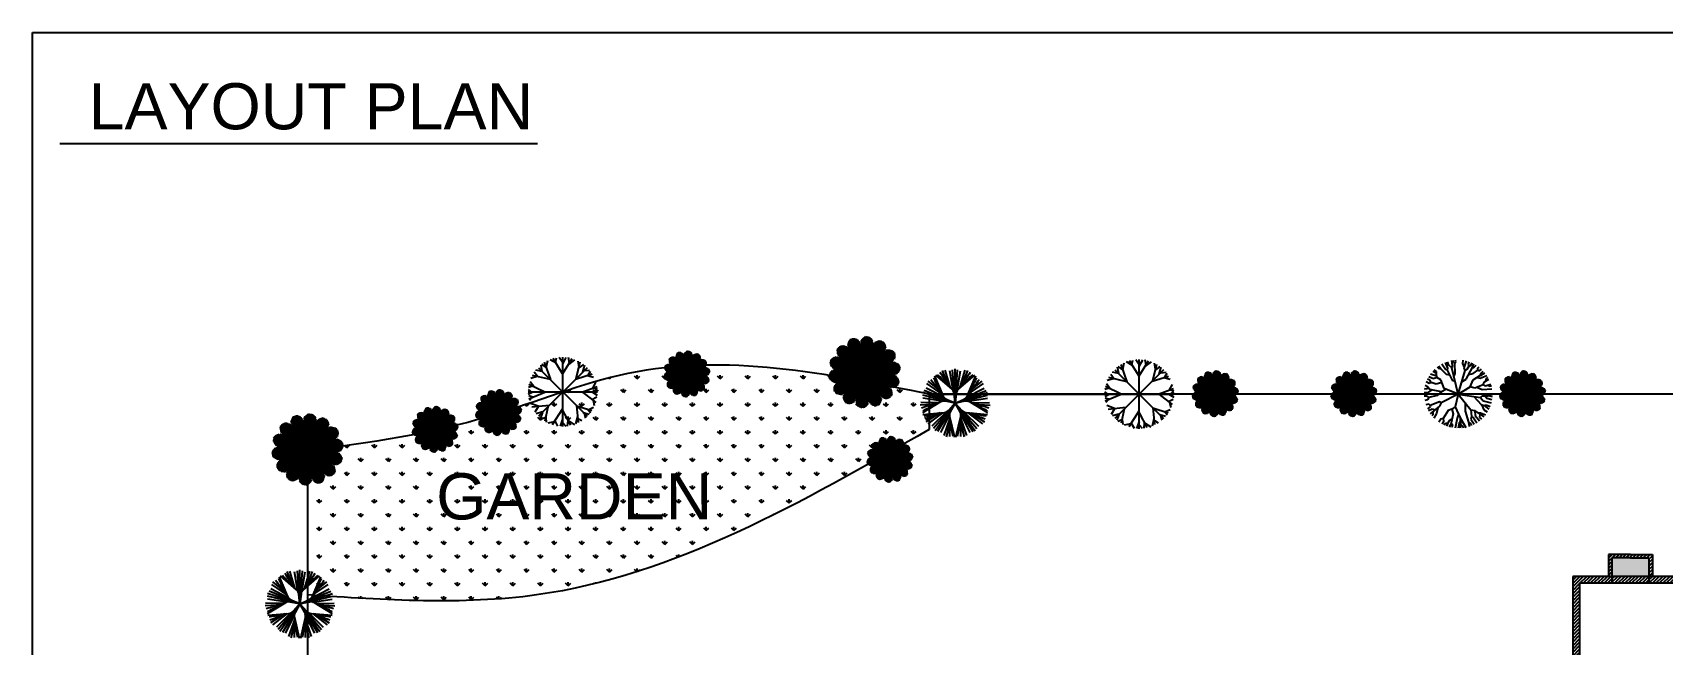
# Model space of a CAD drawing. Header units: inches. Extents: x -13968999 to -13960898, y 3615467 to 3617661.
# Drawn here: x -13968999 to -13966882, y 3616866 to 3617661 of the extents above; entities that cross this region are included whole.
import ezdxf

# ---------------------------------------------------------------- set-up
doc = ezdxf.new("R2010")
doc.units = ezdxf.units.IN
for name, color, linetype in [('CAY', 94, 'Continuous'), ('DIENHOA', 3, 'Continuous'), ('WALL', 141, 'Continuous')]:
    doc.layers.add(name, color=color, linetype=linetype)
doc.styles.get("Standard").update_dxf_attribs({"font": 'arial.ttf'})
pattern_1 = [(45, (-5778.6434, 0), (-2.2450640303, 2.2450640303), [])]

# ---------------------------------------------------------------- blocks, each defined once
blk = doc.blocks.new('Archi.Space.tree54874')
at = {"layer": 'CAY'}
for p, q in [((158.962, 90.121), (158.765, 90.208)), ((158.908, 90.196), (158.804, 90.275)), ((158.901, 90.201), (158.881, 90.341)), ((158.94, 90.153), (158.962, 90.372)), ((158.98, 90.096), (159.023, 90.377)), ((159.01, 90.052), (159.09, 90.367)), ((159.048, 89.993), (159.131, 90.352)), ((159.081, 89.941), (159.194, 90.316)), ((159.121, 89.873), (159.244, 90.257)), ((159.155, 89.811), (159.291, 90.196)), ((159.584, 89.993), (159.319, 90.249)), ((159.589, 89.937), (159.326, 90.196)), ((159.573, 90.092), (159.332, 90.303)), ((159.565, 90.154), (159.374, 90.343)), ((159.554, 90.223), (159.414, 90.387)), ((159.537, 90.314), (159.479, 90.43)), ((159.533, 90.321), (159.575, 90.456)), ((159.547, 90.261), (159.663, 90.448)), ((159.559, 90.193), (159.72, 90.427)), ((159.567, 90.14), (159.776, 90.389)), ((159.576, 90.07), (159.806, 90.358)), ((159.582, 90.009), (159.848, 90.298)), ((159.589, 89.931), (159.866, 90.223)), ((160.092, 89.932), (159.966, 90.226)), ((160.111, 89.991), (160.021, 90.244)), ((160.131, 90.057), (160.076, 90.266)), ((160.142, 90.095), (160.327, 90.214)), ((160.155, 90.147), (160.153, 90.277)), ((160.155, 90.155), (160.252, 90.258)), ((158.268, 89.241), (158.072, 89.501)), ((158.337, 89.234), (158.108, 89.523)), ((158.399, 89.227), (158.176, 89.55)), ((158.477, 89.216), (158.254, 89.552)), ((158.474, 89.773), (158.258, 89.765)), ((158.392, 89.817), (158.264, 89.843)), ((158.534, 89.739), (158.268, 89.707)), ((158.587, 89.707), (158.273, 89.649)), ((158.383, 89.818), (158.304, 89.935)), ((158.672, 89.653), (158.306, 89.606)), ((158.547, 89.205), (158.331, 89.551)), ((158.718, 89.622), (158.352, 89.578)), ((158.439, 89.792), (158.365, 89.999)), ((158.788, 89.573), (158.398, 89.55)), ((158.582, 89.198), (158.415, 89.547)), ((158.5, 89.758), (158.417, 90.03)), ((158.84, 89.534), (158.452, 89.514)), ((158.668, 89.181), (158.478, 89.542)), ((158.547, 89.731), (158.482, 90.05)), ((158.902, 89.486), (158.52, 89.466)), ((158.606, 89.695), (158.525, 90.054)), ((158.739, 89.164), (158.531, 89.536)), ((158.658, 89.662), (158.598, 90.049)), ((158.808, 89.146), (158.601, 89.526)), ((158.897, 89.121), (158.66, 89.517)), ((158.724, 89.618), (158.668, 90.017)), ((159.036, 90.012), (158.728, 90.097)), ((158.782, 89.577), (158.738, 89.983)), ((159.089, 89.927), (158.739, 90.043)), ((158.976, 89.096), (158.74, 89.501)), ((159.002, 90.064), (158.748, 90.151)), ((159.118, 89.879), (158.769, 89.998)), ((159.159, 89.805), (158.798, 89.953)), ((159.054, 89.069), (158.809, 89.485)), ((158.811, 89.556), (158.812, 89.942)), ((159.189, 89.747), (158.831, 89.898)), ((158.881, 89.503), (158.866, 89.911)), ((159.224, 89.676), (158.871, 89.825)), ((158.937, 89.457), (158.911, 89.882)), ((159.254, 89.612), (158.911, 89.747)), ((159.279, 89.555), (158.938, 89.692)), ((159.314, 89.472), (158.957, 89.647)), ((158.992, 89.412), (158.971, 89.843)), ((159.338, 89.408), (158.982, 89.589)), ((159.356, 89.357), (159.003, 89.535)), ((159.061, 89.35), (159.019, 89.809)), ((159.376, 89.297), (159.02, 89.489)), ((159.121, 89.293), (159.085, 89.76)), ((159.18, 89.235), (159.14, 89.716)), ((159.173, 89.779), (159.341, 90.127)), ((159.212, 89.701), (159.376, 90.075)), ((159.225, 89.187), (159.215, 89.65)), ((159.244, 89.636), (159.405, 90.03)), ((159.27, 89.139), (159.269, 89.6)), ((159.273, 89.571), (159.441, 89.969)), ((159.307, 89.097), (159.336, 89.532)), ((159.308, 89.485), (159.47, 89.917)), ((159.55, 89.178), (159.311, 89.481)), ((159.561, 89.243), (159.321, 89.544)), ((159.594, 89.852), (159.332, 90.142)), ((159.569, 89.301), (159.332, 89.628)), ((159.577, 89.364), (159.336, 89.677)), ((159.596, 89.787), (159.338, 90.079)), ((159.338, 89.408), (159.508, 89.845)), ((159.583, 89.417), (159.341, 89.735)), ((159.597, 89.708), (159.343, 89.995)), ((159.589, 89.485), (159.344, 89.798)), ((159.594, 89.575), (159.345, 89.846)), ((159.596, 89.637), (159.346, 89.908)), ((159.365, 89.33), (159.538, 89.78)), ((159.386, 89.267), (159.578, 89.689)), ((159.405, 89.204), (159.604, 89.62)), ((159.42, 89.151), (159.635, 89.53)), ((159.555, 89.205), (159.915, 89.493)), ((159.565, 89.27), (159.921, 89.566)), ((159.574, 89.335), (159.925, 89.666)), ((159.583, 89.417), (159.925, 89.737)), ((159.59, 89.499), (159.923, 89.819)), ((159.674, 89.118), (159.591, 89.495)), ((159.593, 89.86), (159.883, 90.147)), ((159.595, 89.823), (159.897, 90.064)), ((159.595, 89.592), (159.919, 89.878)), ((159.597, 89.736), (159.906, 90.002)), ((159.597, 89.663), (159.913, 89.949)), ((159.712, 89.172), (159.627, 89.547)), ((159.745, 89.22), (159.673, 89.618)), ((159.779, 89.274), (159.698, 89.66)), ((159.808, 89.319), (159.727, 89.71)), ((159.842, 89.378), (159.758, 89.766)), ((159.886, 89.457), (159.78, 89.809)), ((159.915, 89.512), (159.807, 89.864)), ((159.947, 89.575), (159.843, 89.944)), ((159.849, 89.39), (160.288, 89.533)), ((159.98, 89.647), (159.874, 90.021)), ((159.894, 89.472), (160.31, 89.588)), ((160.006, 89.707), (159.897, 90.081)), ((160.038, 89.785), (159.914, 90.133)), ((159.922, 89.105), (160.017, 89.488)), ((159.927, 89.535), (160.335, 89.655)), ((160.058, 89.837), (159.931, 90.183)), ((159.959, 89.6), (160.353, 89.706)), ((159.968, 89.134), (160.065, 89.521)), ((159.995, 89.68), (160.372, 89.765)), ((160.009, 89.714), (160.394, 89.847)), ((160.025, 89.172), (160.116, 89.558)), ((160.036, 89.779), (160.412, 89.922)), ((160.064, 89.852), (160.428, 89.998)), ((160.085, 89.911), (160.417, 90.07)), ((160.098, 89.223), (160.155, 89.587)), ((160.107, 89.977), (160.403, 90.111)), ((160.122, 90.028), (160.369, 90.169)), ((160.148, 89.26), (160.203, 89.625)), ((160.204, 89.304), (160.27, 89.681)), ((160.265, 89.354), (160.332, 89.737)), ((160.315, 89.396), (160.378, 89.781)), ((160.378, 89.453), (160.417, 89.82)), ((160.418, 89.491), (160.454, 89.859)), ((160.43, 89.503), (160.821, 89.475)), ((160.474, 89.546), (160.842, 89.546)), ((160.489, 89.562), (160.503, 89.882)), ((160.522, 89.596), (160.848, 89.588)), ((160.532, 89.607), (160.561, 89.874)), ((160.559, 89.636), (160.842, 89.656)), ((160.579, 89.658), (160.62, 89.87)), ((160.605, 89.688), (160.824, 89.714)), ((160.64, 89.728), (160.694, 89.847)), ((160.644, 89.736), (160.775, 89.787)), ((158.18, 88.659), (157.915, 88.764)), ((158.23, 88.679), (157.94, 88.827)), ((158.083, 89.249), (157.961, 89.32)), ((158.295, 88.703), (157.963, 88.863)), ((158.091, 89.251), (157.965, 89.22)), ((158.145, 89.249), (157.988, 89.403)), ((158.184, 89.247), (157.993, 89.147)), ((158.354, 88.723), (158.013, 88.917)), ((158.214, 89.245), (158.022, 89.454)), ((158.253, 89.242), (158.027, 89.099)), ((158.315, 89.237), (158.057, 89.048)), ((158.428, 88.747), (158.082, 88.952)), ((158.415, 89.225), (158.106, 89.024)), ((158.496, 88.767), (158.152, 88.985)), ((158.47, 89.217), (158.159, 89.019)), ((158.554, 89.203), (158.213, 89.013)), ((158.532, 88.776), (158.23, 89.018)), ((158.618, 89.191), (158.276, 89.005)), ((158.504, 88.769), (158.279, 88.45)), ((158.616, 88.798), (158.288, 89.04)), ((158.687, 88.814), (158.339, 89.058)), ((158.567, 88.786), (158.34, 88.469)), ((158.695, 89.175), (158.359, 88.991)), ((158.757, 88.828), (158.406, 89.08)), ((158.643, 88.804), (158.42, 88.493)), ((158.764, 89.158), (158.445, 88.974)), ((158.849, 88.843), (158.463, 89.097)), ((158.824, 89.142), (158.504, 88.96)), ((158.713, 88.819), (158.505, 88.515)), ((158.93, 88.855), (158.542, 89.118)), ((158.911, 89.117), (158.551, 88.948)), ((158.774, 88.831), (158.565, 88.528)), ((158.958, 89.441), (158.59, 89.414)), ((159.013, 88.865), (158.612, 89.133)), ((158.976, 89.096), (158.612, 88.931)), ((158.862, 88.846), (158.612, 88.537)), ((159.004, 89.401), (158.638, 89.375)), ((159.12, 88.696), (158.667, 88.79)), ((159.027, 89.079), (158.668, 88.913)), ((159.072, 89.34), (158.675, 89.344)), ((158.93, 88.855), (158.675, 88.548)), ((159.078, 88.87), (158.71, 89.151)), ((159.086, 89.057), (158.714, 88.898)), ((159.121, 89.293), (158.722, 89.302)), ((159.178, 88.729), (158.728, 88.831)), ((158.984, 88.861), (158.732, 88.557)), ((159.159, 89.256), (158.765, 89.262)), ((159.047, 88.868), (158.78, 88.563)), ((159.144, 88.875), (158.783, 89.162)), ((159.141, 89.036), (158.793, 88.869)), ((159.204, 89.21), (158.8, 89.229)), ((159.226, 88.755), (158.809, 88.881)), ((159.202, 89.011), (158.853, 88.845)), ((159.244, 89.167), (158.859, 89.168)), ((159.105, 88.872), (158.864, 88.572)), ((159.199, 88.878), (158.877, 89.172)), ((159.296, 88.792), (158.881, 88.922)), ((159.288, 89.118), (158.902, 89.121)), ((159.116, 89.046), (158.906, 89.459)), ((159.171, 88.876), (158.928, 88.576)), ((159.256, 88.987), (158.929, 88.812)), ((159.326, 89.074), (158.956, 89.058)), ((159.278, 88.88), (158.961, 89.178)), ((159.352, 88.819), (158.97, 88.968)), ((159.177, 89.021), (158.976, 89.437)), ((159.39, 88.769), (158.981, 88.738)), ((159.309, 88.963), (158.994, 88.781)), ((159.364, 89.029), (159.001, 89.002)), ((159.23, 88.879), (159.011, 88.579)), ((159.427, 88.814), (159.036, 88.804)), ((159.409, 88.972), (159.041, 88.95)), ((159.394, 89.241), (159.047, 89.409)), ((159.405, 88.843), (159.049, 89.004)), ((159.374, 88.932), (159.053, 88.752)), ((159.34, 88.88), (159.061, 89.18)), ((159.412, 89.178), (159.065, 89.348)), ((159.228, 89), (159.066, 89.405)), ((159.288, 88.88), (159.084, 88.58)), ((159.428, 89.121), (159.087, 89.268)), ((159.457, 88.909), (159.101, 88.866)), ((159.442, 89.065), (159.104, 89.197)), ((159.459, 88.797), (159.111, 88.618)), ((159.47, 88.864), (159.115, 88.892)), ((159.458, 88.994), (159.117, 89.133)), ((159.474, 88.916), (159.134, 89.032)), ((159.3, 88.967), (159.143, 89.374)), ((159.445, 88.895), (159.143, 88.702)), ((159.476, 88.86), (159.144, 88.732)), ((159.399, 88.879), (159.147, 89.179)), ((159.361, 88.88), (159.149, 88.578)), ((159.466, 88.87), (159.158, 89.049)), ((159.253, 88.77), (159.186, 88.405)), ((159.356, 88.941), (159.235, 89.332)), ((159.492, 88.915), (159.236, 89.167)), ((159.484, 88.86), (159.24, 88.6)), ((159.305, 88.796), (159.251, 88.437)), ((159.44, 88.878), (159.252, 88.572)), ((159.496, 88.795), (159.259, 88.484)), ((159.511, 88.992), (159.264, 89.266)), ((159.464, 88.877), (159.265, 89.172)), ((159.528, 89.063), (159.28, 89.329)), ((159.539, 89.12), (159.296, 89.4)), ((159.371, 88.827), (159.311, 88.464)), ((159.408, 88.914), (159.312, 89.294)), ((159.357, 89.037), (159.392, 89.471)), ((159.49, 88.863), (159.384, 88.523)), ((159.507, 88.906), (159.386, 89.244)), ((159.396, 88.988), (159.457, 89.394)), ((159.403, 88.785), (159.506, 88.431)), ((159.443, 88.86), (159.406, 88.503)), ((159.466, 88.884), (159.415, 89.236)), ((159.432, 88.942), (159.51, 89.326)), ((159.439, 89.074), (159.659, 89.45)), ((159.529, 88.81), (159.451, 88.426)), ((159.453, 89.014), (159.684, 89.353)), ((159.454, 88.845), (159.575, 88.508)), ((159.559, 88.967), (159.455, 89.321)), ((159.466, 88.957), (159.702, 89.268)), ((159.47, 88.837), (159.726, 88.585)), ((159.471, 88.889), (159.578, 89.229)), ((159.478, 88.892), (159.721, 89.152)), ((159.485, 88.892), (159.817, 89.02)), ((159.488, 88.836), (159.827, 88.72)), ((159.492, 88.888), (159.847, 88.86)), ((159.495, 88.868), (159.546, 88.516)), ((159.496, 88.882), (159.803, 88.703)), ((159.604, 89.024), (159.497, 89.371)), ((159.497, 88.875), (159.696, 88.58)), ((159.502, 88.955), (159.85, 89.133)), ((159.504, 88.843), (159.861, 88.886)), ((159.565, 88.763), (159.504, 88.358)), ((159.516, 89.012), (159.871, 89.217)), ((159.516, 88.857), (159.819, 89.05)), ((159.518, 88.892), (159.555, 89.249)), ((159.521, 88.874), (159.71, 89.179)), ((159.53, 89.073), (159.891, 89.316)), ((159.534, 88.938), (159.926, 88.947)), ((159.639, 89.07), (159.541, 89.428)), ((159.545, 89.15), (159.904, 89.398)), ((159.552, 88.78), (159.92, 88.802)), ((159.553, 88.837), (159.649, 88.458)), ((159.556, 88.909), (159.913, 88.747)), ((159.563, 88.873), (159.814, 88.573)), ((159.572, 88.983), (159.98, 89.014)), ((159.587, 88.82), (159.909, 89)), ((159.591, 88.924), (159.651, 89.288)), ((159.601, 88.872), (159.813, 89.174)), ((159.606, 88.811), (159.727, 88.42)), ((159.609, 88.933), (159.991, 88.784)), ((159.61, 89.032), (160.041, 89.094)), ((159.621, 88.872), (159.9, 88.571)), ((159.653, 88.789), (159.967, 88.97)), ((159.656, 88.956), (159.71, 89.315)), ((159.658, 89.095), (160.088, 89.163)), ((159.662, 88.785), (159.818, 88.378)), ((159.665, 88.96), (160.08, 88.83)), ((159.674, 88.872), (159.878, 89.172)), ((159.683, 88.872), (160.001, 88.574)), ((159.69, 89.14), (160.14, 89.243)), ((159.706, 88.764), (160.032, 88.94)), ((159.708, 88.982), (159.775, 89.347)), ((159.727, 89.194), (160.177, 89.307)), ((159.732, 88.873), (159.95, 89.173)), ((159.735, 88.996), (160.153, 88.871)), ((159.76, 89.01), (159.848, 89.386)), ((159.76, 88.741), (160.108, 88.907)), ((159.762, 88.874), (160.084, 88.58)), ((159.764, 89.249), (160.224, 89.395)), ((159.784, 89.023), (160.234, 88.921)), ((159.79, 88.875), (160.033, 89.176)), ((159.808, 89.319), (160.255, 89.459)), ((159.818, 89.042), (159.904, 89.417)), ((159.818, 88.877), (160.179, 88.59)), ((159.821, 88.716), (160.168, 88.883)), ((159.841, 89.056), (160.295, 88.962)), ((159.856, 88.879), (160.097, 89.18)), ((159.868, 89.072), (159.976, 89.462)), ((159.875, 88.695), (160.247, 88.854)), ((159.883, 88.881), (160.252, 88.6)), ((159.898, 89.089), (160.375, 89.021)), ((159.915, 88.884), (160.181, 89.189)), ((159.935, 88.673), (160.294, 88.838)), ((159.949, 88.887), (160.35, 88.619)), ((159.968, 89.134), (160.431, 89.065)), ((159.978, 88.89), (160.229, 89.195)), ((159.986, 88.656), (160.349, 88.821)), ((160.031, 88.897), (160.287, 89.203)), ((160.031, 88.897), (160.419, 88.634)), ((160.036, 89.18), (160.493, 89.118)), ((160.051, 88.635), (160.41, 88.804)), ((160.099, 88.906), (160.349, 89.214)), ((160.112, 89.233), (160.537, 89.158)), ((160.113, 88.908), (160.498, 88.655)), ((160.137, 88.61), (160.457, 88.792)), ((160.169, 89.276), (160.589, 89.207)), ((160.188, 88.921), (160.397, 89.224)), ((160.197, 88.594), (160.517, 88.778)), ((160.204, 88.924), (160.555, 88.671)), ((160.226, 89.321), (160.626, 89.245)), ((160.248, 88.933), (160.457, 89.237)), ((160.274, 88.938), (160.623, 88.693)), ((160.293, 89.377), (160.669, 89.291)), ((160.318, 88.948), (160.541, 89.259)), ((160.32, 89.401), (160.725, 89.354)), ((160.345, 88.954), (160.673, 88.711)), ((160.373, 89.449), (160.774, 89.414)), ((160.395, 88.966), (160.622, 89.282)), ((160.43, 88.975), (160.732, 88.734)), ((160.458, 88.983), (160.682, 89.302)), ((160.465, 88.985), (160.809, 88.767)), ((160.533, 89.005), (160.879, 88.8)), ((160.539, 89.007), (160.734, 89.32)), ((160.592, 89.024), (160.784, 89.339)), ((160.608, 89.029), (160.948, 88.835)), ((160.666, 89.049), (160.998, 88.889)), ((160.687, 89.057), (160.838, 89.338)), ((160.732, 89.073), (161.021, 88.925)), ((160.746, 89.078), (160.887, 89.306)), ((160.782, 89.093), (161.046, 88.988)), ((160.81, 89.104), (160.939, 89.278)), ((160.846, 89.119), (161.054, 89.048)), ((160.895, 89.141), (160.995, 89.224)), ((160.902, 89.146), (161.042, 89.135)), ((158.115, 88.632), (157.907, 88.703)), ((158.06, 88.606), (157.919, 88.617)), ((158.066, 88.611), (157.966, 88.528)), ((158.152, 88.648), (158.023, 88.474)), ((158.216, 88.673), (158.074, 88.446)), ((158.439, 88.155), (158.114, 88.164)), ((158.487, 88.206), (158.119, 88.206)), ((158.403, 88.116), (158.119, 88.096)), ((158.274, 88.695), (158.123, 88.413)), ((158.356, 88.064), (158.138, 88.038)), ((158.532, 88.249), (158.141, 88.276)), ((158.369, 88.728), (158.178, 88.413)), ((158.588, 88.303), (158.187, 88.338)), ((158.422, 88.745), (158.228, 88.432)), ((158.641, 88.351), (158.236, 88.398)), ((158.669, 88.374), (158.292, 88.461)), ((158.736, 88.431), (158.335, 88.507)), ((158.382, 88.094), (158.341, 87.882)), ((158.793, 88.476), (158.373, 88.545)), ((158.429, 88.145), (158.4, 87.878)), ((158.85, 88.518), (158.424, 88.594)), ((158.472, 88.19), (158.458, 87.87)), ((158.925, 88.572), (158.468, 88.634)), ((158.543, 88.26), (158.508, 87.893)), ((158.994, 88.618), (158.53, 88.686)), ((158.584, 88.299), (158.545, 87.932)), ((158.647, 88.356), (158.583, 87.97)), ((159.064, 88.663), (158.586, 88.731)), ((158.967, 88.072), (158.59, 87.986)), ((159.003, 88.151), (158.609, 88.046)), ((159.035, 88.217), (158.626, 88.097)), ((158.696, 88.398), (158.629, 88.015)), ((159.067, 88.28), (158.651, 88.163)), ((159.112, 88.361), (158.673, 88.218)), ((158.757, 88.448), (158.691, 88.071)), ((159.154, 88.433), (158.707, 88.293)), ((159.198, 88.503), (158.738, 88.357)), ((158.814, 88.492), (158.758, 88.127)), ((159.234, 88.558), (158.785, 88.445)), ((158.863, 88.528), (158.806, 88.165)), ((159.271, 88.612), (158.822, 88.508)), ((158.937, 88.58), (158.845, 88.194)), ((159.304, 88.657), (158.873, 88.589)), ((158.994, 88.618), (158.896, 88.231)), ((159.351, 88.72), (158.92, 88.657)), ((159.039, 88.647), (158.945, 88.264)), ((158.981, 88.105), (159.087, 87.731)), ((159.093, 88.68), (158.985, 88.29)), ((159.015, 88.176), (159.119, 87.808)), ((159.388, 88.417), (159.036, 88.086)), ((159.379, 88.335), (159.036, 88.015)), ((159.372, 88.252), (159.039, 87.933)), ((159.396, 88.482), (159.041, 88.186)), ((159.367, 88.16), (159.042, 87.874)), ((159.046, 88.24), (159.155, 87.888)), ((159.407, 88.547), (159.047, 88.259)), ((159.365, 88.089), (159.049, 87.803)), ((159.144, 88.71), (159.058, 88.334)), ((159.416, 88.602), (159.058, 88.354)), ((159.432, 88.679), (159.071, 88.436)), ((159.075, 88.295), (159.182, 87.943)), ((159.445, 88.74), (159.09, 88.535)), ((159.201, 88.742), (159.113, 88.366)), ((159.119, 88.374), (159.204, 87.986)), ((159.154, 88.433), (159.234, 88.041)), ((159.182, 88.478), (159.263, 88.092)), ((159.216, 88.531), (159.289, 88.133)), ((159.249, 88.58), (159.334, 88.204)), ((159.508, 88.738), (159.277, 88.399)), ((159.287, 88.634), (159.371, 88.257)), ((159.522, 88.678), (159.302, 88.302)), ((159.322, 88.681), (159.42, 88.324)), ((159.542, 88.601), (159.326, 88.222)), ((159.357, 88.728), (159.465, 88.381)), ((159.557, 88.548), (159.357, 88.132)), ((159.365, 88.115), (159.616, 87.844)), ((159.367, 88.176), (159.616, 87.905)), ((159.373, 88.266), (159.617, 87.954)), ((159.379, 88.335), (159.621, 88.017)), ((159.576, 88.485), (159.384, 88.063)), ((159.384, 88.388), (159.625, 88.075)), ((159.392, 88.451), (159.63, 88.124)), ((159.401, 88.509), (159.64, 88.207)), ((159.411, 88.574), (159.65, 88.271)), ((159.422, 88.632), (159.665, 88.352)), ((159.596, 88.422), (159.423, 87.971)), ((159.434, 88.689), (159.681, 88.423)), ((159.45, 88.76), (159.697, 88.486)), ((159.624, 88.344), (159.454, 87.907)), ((159.653, 88.267), (159.491, 87.835)), ((159.504, 88.758), (159.845, 88.619)), ((159.52, 88.687), (159.858, 88.555)), ((159.689, 88.181), (159.52, 87.783)), ((159.534, 88.631), (159.874, 88.484)), ((159.549, 88.574), (159.896, 88.404)), ((159.718, 88.116), (159.557, 87.722)), ((159.568, 88.511), (159.915, 88.343)), ((159.604, 88.715), (159.569, 88.281)), ((159.585, 88.455), (159.941, 88.263)), ((159.749, 88.051), (159.586, 87.677)), ((159.598, 88.723), (159.96, 88.75)), ((159.605, 88.395), (159.958, 88.217)), ((159.624, 88.344), (159.979, 88.163)), ((159.655, 88.655), (159.625, 88.22)), ((159.635, 88.678), (160.005, 88.694)), ((159.648, 88.28), (160.004, 88.105)), ((159.673, 88.633), (160.059, 88.631)), ((159.682, 88.197), (160.024, 88.06)), ((159.692, 88.613), (159.692, 88.152)), ((159.707, 88.14), (160.05, 88.005)), ((159.718, 88.584), (160.103, 88.584)), ((159.734, 88.752), (159.896, 88.347)), ((159.736, 88.565), (159.746, 88.101)), ((159.737, 88.075), (160.09, 87.927)), ((159.758, 88.542), (160.162, 88.523)), ((159.782, 88.517), (159.821, 88.036)), ((159.785, 88.731), (159.986, 88.315)), ((159.802, 88.496), (160.197, 88.489)), ((159.84, 88.459), (160.239, 88.45)), ((159.84, 88.459), (159.877, 87.991)), ((159.846, 88.706), (160.056, 88.293)), ((159.89, 88.412), (160.287, 88.408)), ((159.9, 88.402), (159.942, 87.943)), ((159.907, 88.683), (160.152, 88.267)), ((159.957, 88.351), (160.324, 88.377)), ((159.97, 88.34), (159.991, 87.908)), ((159.986, 88.656), (160.221, 88.251)), ((160.004, 88.311), (160.372, 88.338)), ((160.024, 88.294), (160.05, 87.869)), ((160.059, 88.266), (160.441, 88.285)), ((160.064, 88.631), (160.301, 88.235)), ((160.081, 88.249), (160.096, 87.841)), ((160.121, 88.218), (160.51, 88.237)), ((160.15, 88.196), (160.15, 87.809)), ((160.154, 88.605), (160.36, 88.226)), ((160.174, 88.179), (160.563, 88.202)), ((160.18, 88.174), (160.224, 87.769)), ((160.223, 88.588), (160.43, 88.216)), ((160.238, 88.134), (160.293, 87.735)), ((160.243, 88.13), (160.609, 88.173)), ((160.266, 88.577), (160.603, 88.761)), ((160.289, 88.099), (160.655, 88.146)), ((160.293, 88.571), (160.484, 88.21)), ((160.303, 88.09), (160.363, 87.703)), ((160.344, 88.561), (160.685, 88.747)), ((160.355, 88.057), (160.437, 87.698)), ((160.374, 88.045), (160.689, 88.103)), ((160.379, 88.554), (160.546, 88.205)), ((160.407, 88.548), (160.748, 88.739)), ((160.415, 88.547), (160.63, 88.201)), ((160.485, 88.536), (160.708, 88.2)), ((160.491, 88.535), (160.802, 88.733)), ((160.546, 88.527), (160.856, 88.728)), ((160.563, 88.525), (160.785, 88.202)), ((160.624, 88.517), (160.853, 88.229)), ((160.646, 88.515), (160.905, 88.703)), ((160.693, 88.511), (160.89, 88.251)), ((160.708, 88.51), (160.934, 88.653)), ((160.747, 88.507), (160.939, 88.297)), ((160.777, 88.505), (160.968, 88.605)), ((160.816, 88.503), (160.973, 88.349)), ((160.87, 88.501), (160.996, 88.532)), ((160.878, 88.503), (161, 88.432)), ((158.318, 88.016), (158.186, 87.965)), ((158.321, 88.023), (158.267, 87.905)), ((158.897, 87.899), (158.533, 87.754)), ((158.877, 87.841), (158.545, 87.682)), ((158.925, 87.973), (158.549, 87.83)), ((158.855, 87.775), (158.558, 87.641)), ((158.952, 88.038), (158.567, 87.905)), ((158.839, 87.724), (158.592, 87.583)), ((158.82, 87.657), (158.635, 87.538)), ((158.806, 87.597), (158.71, 87.494)), ((158.806, 87.605), (158.808, 87.475)), ((158.83, 87.694), (158.886, 87.486)), ((158.85, 87.761), (158.94, 87.508)), ((158.87, 87.82), (158.996, 87.526)), ((158.903, 87.915), (159.031, 87.568)), ((158.923, 87.967), (159.047, 87.619)), ((158.955, 88.045), (159.065, 87.671)), ((159.365, 88.016), (159.055, 87.75)), ((159.366, 87.928), (159.064, 87.688)), ((159.368, 87.892), (159.079, 87.605)), ((159.372, 87.821), (159.095, 87.529)), ((159.379, 87.743), (159.114, 87.454)), ((159.386, 87.681), (159.156, 87.394)), ((159.395, 87.612), (159.185, 87.363)), ((159.403, 87.559), (159.241, 87.325)), ((159.414, 87.491), (159.299, 87.303)), ((159.364, 88.043), (159.618, 87.757)), ((159.365, 87.965), (159.623, 87.673)), ((159.368, 87.9), (159.629, 87.609)), ((159.373, 87.815), (159.635, 87.556)), ((159.377, 87.759), (159.643, 87.503)), ((159.428, 87.431), (159.386, 87.296)), ((159.388, 87.659), (159.629, 87.449)), ((159.397, 87.598), (159.587, 87.409)), ((159.407, 87.529), (159.548, 87.365)), ((159.424, 87.438), (159.483, 87.322)), ((159.789, 87.973), (159.621, 87.625)), ((159.806, 87.941), (159.67, 87.556)), ((159.841, 87.879), (159.717, 87.495)), ((159.881, 87.811), (159.767, 87.436)), ((159.772, 88.005), (160.131, 87.854)), ((159.802, 87.947), (160.164, 87.799)), ((159.913, 87.758), (159.831, 87.4)), ((159.844, 87.873), (160.193, 87.753)), ((159.951, 87.7), (159.871, 87.385)), ((159.872, 87.825), (160.222, 87.709)), ((159.925, 87.74), (160.234, 87.655)), ((159.982, 87.656), (159.938, 87.375)), ((159.96, 87.688), (160.213, 87.601)), ((159.999, 87.631), (160.197, 87.544)), ((160.022, 87.599), (159.999, 87.38)), ((160.054, 87.556), (160.157, 87.477)), ((160.06, 87.551), (160.081, 87.411)), ((160.415, 88.021), (160.479, 87.702)), ((160.428, 88.013), (160.694, 88.045)), ((160.461, 87.994), (160.544, 87.722)), ((160.488, 87.979), (160.704, 87.987)), ((160.522, 87.96), (160.597, 87.753)), ((160.57, 87.935), (160.697, 87.909)), ((160.578, 87.934), (160.657, 87.817))]:
    blk.add_line(p, q, dxfattribs=at)
for centre, start, end in [((156.467, 88.352), 9.86347, 39.61017), ((156.538, 89.711), 344.14918, 13.89588), ((157.192, 90.905), 318.4349, 348.1816), ((156.993, 87.096), 35.57776, 65.32445), ((158.299, 91.697), 292.72061, 322.46731), ((159.321, 85.822), 87.00632, 116.75302), ((158.012, 86.193), 61.29204, 91.03874), ((160.662, 86.055), 112.72061, 142.46731), ((161.769, 86.847), 138.4349, 168.1816), ((162.423, 88.041), 164.14918, 193.89588), ((159.64, 91.93), 267.00632, 296.75302), ((160.95, 91.559), 241.29204, 271.03874), ((162.494, 89.4), 189.86347, 219.61017), ((161.968, 90.655), 215.57776, 245.32445)]:
    blk.add_arc(centre, 3.059, start, end, dxfattribs=at)
blk = doc.blocks.new('Cay05-mb')
at = {"layer": 'DIENHOA'}
for p, q in [((-7, 795), (-426, 1464)), ((-323, 1296), (-277, 1499)), ((3, 1284), (-156, 1511)), ((-2, -1524), (-2, 1524)), ((3, 1225), (152, 1511)), ((3, 807), (413, 1464)), ((301, 1272), (254, 1511)), ((-547, 544), (-1330, 723)), ((-1097, 663), (-1255, 866)), ((-910, 902), (-1181, 962)), ((-1069, 1067), (1065, -1066)), ((1065, 1067), (-1069, -1066)), ((-901, 902), (-957, 1177)), ((-715, 1069), (-920, 1213)), ((-528, 544), (-799, 1308)), ((-724, 1081), (-659, 1380)), ((-296, 1261), (-556, 1416)), ((263, 1213), (534, 1416)), ((562, 568), (1288, 795)), ((590, 592), (767, 1320)), ((711, 1093), (673, 1356)), ((711, 1057), (925, 1213)), ((878, 890), (962, 1177)), ((944, 938), (1176, 962)), ((1083, 723), (1353, 651)), ((1111, 735), (1223, 914)), ((-1526, 0), (1522, 0)), ((-1320, 257), (-1507, 198)), ((-1348, -17), (-1507, 102)), ((-789, -6), (-1488, 329)), ((-1274, 233), (-1441, 448)), ((-1125, 675), (-1404, 592)), ((832, -6), (1503, 245)), ((1326, 186), (1456, 424)), ((1326, -6), (1512, 102)), ((1353, 186), (1512, 138)), ((-1320, -6), (-1516, -113)), ((-789, -17), (-1497, -316)), ((-1311, -232), (-1497, -173)), ((-1386, -268), (-1469, -376)), ((-1087, -627), (-1423, -507)), ((-594, -591), (-1358, -674)), ((-1087, -650), (-1236, -889)), ((-659, -662), (-789, -1283)), ((599, -603), (673, -1343)), ((599, -603), (1270, -818)), ((860, -6), (1447, -459)), ((1149, -770), (1353, -674)), ((1279, -328), (1493, -220)), ((1298, -6), (1512, -137)), ((1326, -364), (1381, -591)), ((-892, -877), (-1171, -961)), ((-892, -901), (-985, -1140)), ((-752, -1128), (-938, -1200)), ((-743, -1128), (-724, -1331)), ((-370, -1307), (-659, -1367)), ((-16, -746), (-463, -1439)), ((-351, -1272), (-230, -1498)), ((-7, -1200), (-118, -1510)), ((-7, -818), (338, -1463)), ((3, -1355), (133, -1498)), ((217, -1260), (198, -1498)), ((236, -1260), (506, -1439)), ((645, -1080), (562, -1403)), ((664, -1164), (832, -1260)), ((897, -901), (1158, -973)), ((934, -937), (990, -1152)), ((1093, -758), (1223, -913))]:
    blk.add_line(p, q, dxfattribs=at)
blk = doc.blocks.new('Cay67-mb')
at = {"layer": 'DIENHOA'}
for p, q in [((-115, 621), (-130, 735)), ((-93, 701), (-97, 740)), ((-39, 705), (-47, 746)), ((117, 672), (119, 741)), ((147, 578), (192, 727)), ((-527, 335), (-634, 378)), ((-459, 393), (-599, 433)), ((-466, 451), (-539, 506)), ((-455, 364), (-527, 335)), ((-462, 495), (-514, 532)), ((-466, 451), (-462, 495)), ((-455, 364), (-466, 451)), ((-372, 313), (-455, 364)), ((-397, 549), (-445, 593)), ((-368, 553), (-414, 615)), ((-368, 553), (-397, 549)), ((-242, 429), (-368, 553)), ((-267, 538), (-348, 656)), ((-223, 524), (-267, 538)), ((-216, 567), (-266, 695)), ((-170, 416), (-242, 429)), ((-223, 524), (-216, 567)), ((-108, 288), (-223, 524)), ((-191, 632), (-222, 711)), ((-129, 574), (-191, 632)), ((-129, 574), (-115, 621)), ((12, -2), (-129, 574)), ((-61, 676), (-93, 701)), ((-87, 402), (-57, 447)), ((-61, 676), (-39, 705)), ((-57, 447), (-61, 676)), ((12, -2), (168, 516)), ((148, 582), (117, 672)), ((168, 516), (147, 578)), ((166, 511), (207, 545)), ((189, 324), (323, 582)), ((207, 545), (254, 621)), ((240, 654), (251, 709)), ((254, 621), (240, 654)), ((245, 431), (338, 451)), ((254, 621), (283, 621)), ((283, 621), (316, 684)), ((323, 582), (356, 665)), ((323, 582), (356, 582)), ((338, 451), (446, 524)), ((341, 313), (504, 411)), ((356, 582), (405, 637)), ((428, 365), (493, 346)), ((445, 522), (483, 509)), ((446, 567), (473, 590)), ((446, 524), (446, 567)), ((483, 509), (522, 549)), ((493, 346), (642, 406)), ((500, 409), (598, 467)), ((504, 411), (515, 458)), ((515, 458), (564, 506)), ((627, 332), (665, 367)), ((-665, 24), (-737, 24)), ((-701, 107), (-728, 116)), ((-661, 161), (-714, 184)), ((-634, 127), (-701, 107)), ((-625, 234), (-688, 267)), ((-563, 93), (-665, 24)), ((-611, 306), (-661, 329)), ((-614, 103), (-661, 161)), ((-576, 255), (-625, 234)), ((-354, 49), (-614, 103)), ((-578, 255), (-611, 306)), ((-470, 216), (-578, 255)), ((-350, 257), (-470, 216)), ((-352, 50), (-448, -31)), ((-296, 118), (-372, 313)), ((-258, 103), (-354, 49)), ((12, -2), (-296, 118)), ((-55, 272), (-108, 288)), ((12, -2), (273, 158)), ((93, 269), (189, 324)), ((273, 158), (341, 313)), ((276, 165), (374, 136)), ((374, 136), (562, 208)), ((421, 154), (540, 100)), ((540, 100), (754, 112)), ((560, 207), (613, 183)), ((562, 208), (587, 270)), ((587, 270), (686, 328)), ((613, 183), (729, 219)), ((628, 294), (627, 332)), ((662, 198), (696, 172)), ((696, 172), (740, 182)), ((-683, -45), (-736, -50)), ((-665, -129), (-724, -143)), ((-636, -223), (-699, -240)), ((-636, -78), (-683, -45)), ((-636, -78), (-665, -129)), ((-604, -284), (-665, -324)), ((-556, -332), (-641, -370)), ((-448, -31), (-636, -78)), ((-604, -252), (-636, -223)), ((-397, -172), (-604, -252)), ((-595, -249), (-604, -284)), ((-397, -270), (-600, -435)), ((-497, -351), (-556, -332)), ((-434, -300), (-462, -426)), ((-365, -194), (-397, -172)), ((-365, -194), (-397, -270)), ((12, -2), (-365, -194)), ((-126, -332), (-205, -360)), ((-57, -281), (-126, -332)), ((-126, -332), (-100, -433)), ((12, -2), (-57, -281)), ((-57, -281), (55, -524)), ((12, -2), (501, -78)), ((12, -2), (291, -346)), ((163, -188), (168, -375)), ((291, -346), (367, -364)), ((291, -346), (302, -495)), ((357, -55), (519, -230)), ((501, -78), (537, -42)), ((504, -74), (562, -150)), ((519, -230), (580, -252)), ((522, -231), (577, -346)), ((537, -42), (667, -38)), ((562, -150), (737, -193)), ((577, -346), (652, -393)), ((580, -252), (627, -237)), ((583, -251), (686, -330)), ((606, -40), (638, -92)), ((627, -237), (711, -274)), ((638, -92), (753, -119)), ((667, -38), (692, -2)), ((669, -35), (761, -53)), ((692, -2), (762, -2)), ((-546, -455), (-566, -480)), ((-548, -393), (-546, -455)), ((-462, -426), (-523, -527)), ((-372, -553), (-412, -620)), ((-317, -541), (-372, -553)), ((-307, -596), (-339, -664)), ((-205, -360), (-318, -538)), ((-318, -538), (-307, -596)), ((-267, -650), (-293, -686)), ((-220, -645), (-267, -650)), ((-194, -589), (-248, -705)), ((-121, -540), (-194, -589)), ((-135, -642), (-185, -725)), ((-100, -433), (-140, -636)), ((-140, -636), (-111, -676)), ((-111, -676), (-127, -739)), ((-13, -527), (-51, -749)), ((17, -440), (-13, -527)), ((34, -643), (8, -752)), ((61, -603), (34, -643)), ((55, -524), (181, -732)), ((55, -524), (66, -665)), ((68, -667), (59, -750)), ((66, -665), (113, -712)), ((113, -712), (121, -744)), ((168, -375), (236, -618)), ((236, -618), (252, -712)), ((236, -618), (280, -647)), ((280, -647), (305, -692)), ((302, -495), (291, -553)), ((291, -553), (362, -665)), ((302, -495), (349, -520)), ((349, -520), (418, -632)), ((367, -364), (486, -444)), ((374, -369), (385, -473)), ((385, -473), (478, -589)), ((428, -405), (501, -411)), ((486, -444), (483, -513)), ((483, -513), (524, -550)), ((486, -444), (572, -500)), ((501, -411), (610, -455))]:
    blk.add_line(p, q, dxfattribs=at)
blk = doc.blocks.new('Cay64-mb')
at = {"layer": 'DIENHOA'}
for p, q in [((-101, 334), (-218, 723)), ((0, 0), (-55, 731)), ((0, 0), (0, 750)), ((0, 0), (0, 750)), ((0, 0), (55, 731)), ((101, 334), (218, 723)), ((-286, 199), (-620, 431)), ((-309, 252), (-594, 485)), ((-456, 596), (-273, 168)), ((-75, 312), (-426, 617)), ((-144, 372), (-277, 715)), ((-45, 276), (-116, 710)), ((45, 276), (116, 710)), ((426, 617), (75, 312)), ((144, 372), (277, 715)), ((273, 168), (456, 596)), ((286, 199), (620, 431)), ((309, 252), (594, 485)), ((-349, 7), (-755, 16)), ((-320, 25), (-719, -214)), ((0, 0), (-713, 232)), ((0, 0), (-713, 232)), ((0, 0), (-712, 173)), ((-277, 42), (-711, 109)), ((0, 0), (-678, 278)), ((-249, 128), (-639, 330)), ((0, 0), (-474, -559)), ((0, 0), (-441, -607)), ((0, 0), (-441, -607)), ((0, 0), (-385, -624)), ((0, 0), (-213, 43)), ((-198, 90), (0, 0)), ((-147, -160), (0, 0)), ((0, 0), (-107, -189)), ((0, 0), (-25, 216)), ((0, 0), (678, 278)), ((0, 0), (713, 232)), ((0, 0), (713, 232)), ((25, 216), (0, 0)), ((0, 0), (712, 173)), ((0, 0), (198, 90)), ((213, 43), (0, 0)), ((0, 0), (385, -624)), ((0, 0), (441, -607)), ((0, 0), (441, -607)), ((0, 0), (474, -559)), ((107, -189), (0, 0)), ((0, 0), (147, -160)), ((249, 128), (639, 330)), ((277, 42), (711, 109)), ((719, -214), (320, 25)), ((349, 7), (755, 16)), ((-398, -22), (-766, -43)), ((-707, -249), (-244, -208)), ((-335, -216), (-645, -415)), ((-278, -211), (-601, -457)), ((-199, -197), (-511, -506)), ((-126, -250), (-323, -643)), ((-115, -329), (-249, -713)), ((-122, -296), (-18, -750)), ((18, -750), (122, -296)), ((115, -329), (249, -713)), ((126, -250), (323, -643)), ((199, -197), (511, -506)), ((244, -208), (707, -249)), ((278, -211), (601, -457)), ((335, -216), (645, -415)), ((398, -22), (766, -43)), ((-102, -386), (-196, -741)), ((102, -386), (196, -741))]:
    blk.add_line(p, q, dxfattribs=at)
for centre, radius, start, end in [((1117, 1677), 2015, 214.9801, 224.8937), ((628, 1010), 1190, 202.2888, 216.0194), ((-1155, -285), 1190, 35.9806, 49.7112), ((-1940, -544), 2015, 27.1063, 37.0199), ((1940, -544), 2015, 142.9801, 152.8937), ((1155, -285), 1190, 130.2888, 144.0194), ((-1117, 1677), 2015, 315.1063, 325.0199), ((-628, 1010), 1190, 323.9806, 337.7112), ((-243, -104), 150, 78.5492, 120.9277), ((-135, 227), 150, 203.0723, 245.4508), ((-174, 199), 150, 6.5492, 48.9277), ((174, 199), 150, 131.0723, 173.4508), ((135, 227), 150, 294.5492, 336.9277), ((243, -104), 150, 59.0723, 101.4508), ((-82, -2013), 2015, 99.1063, 109.0199), ((-86, -1187), 1190, 107.9806, 121.7112), ((-767, 910), 1190, 274.2888, 288.0194), ((-1249, 1580), 2015, 286.9801, 296.8937), ((-257, -59), 150, 275.0723, 317.4508), ((24, -263), 150, 150.5492, 192.9277), ((-24, -263), 150, 347.0723, 29.4508), ((257, -59), 150, 222.5492, 264.9277), ((1249, 1580), 2015, 243.1063, 253.0199), ((767, 910), 1190, 251.9806, 265.7112), ((82, -2013), 2015, 70.9801, 80.8937), ((86, -1187), 1190, 58.2888, 72.0194), ((1889, -700), 2015, 171.1063, 181.0199), ((1102, -448), 1190, 179.9806, 193.7112), ((-1102, -448), 1190, 346.2888, 0.0194), ((-1889, -700), 2015, 358.9801, 8.8937)]:
    blk.add_arc(centre, radius, start, end, dxfattribs=at)

msp = doc.modelspace()

# ---------------------------------------------------------------- hatches: boundary and pattern name
at = {"true_color": 0x139b48}
h = msp.add_hatch(dxfattribs=at)
h.set_pattern_fill('GRASS', color=114)
edge = h.paths.add_edge_path()
edge.add_spline(control_points=[(-13968641.6, 3616930.1), (-13968541.2, 3616923.3), (-13968253.7, 3616904.1), (-13967999.6, 3617050.1), (-13967834.3, 3617145.1)], knot_values=[0, 0, 0, 0, 297.323968, 850.755681, 850.755681, 850.755681, 850.755681], degree=3, periodic=0)
edge.add_line((-13967834.3, 3617145.1), (-13967834.3, 3617191.2))
edge.add_spline(control_points=[(-13967834.3, 3617191.2), (-13967967, 3617217.9), (-13968163, 3617257.2), (-13968420.2, 3617148.8), (-13968561.6, 3617127.5), (-13968641.6, 3617118.1)], knot_values=[0, 0, 0, 0, 392.172877, 579.709155, 820.800518, 820.800518, 820.800518, 820.800518], degree=3, periodic=0)
edge.add_line((-13968641.6, 3617118.1), (-13968641.6, 3616930.1))
at = {"true_color": 0xadddf7}
h = msp.add_hatch(dxfattribs=at)
h.set_pattern_fill('ANSI31', color=141)
h.set_pattern_definition(pattern_1)
h.paths.add_polyline_path([(-13966947.1, 3616978.2), (-13966939.1, 3616978.2), (-13966923.1, 3616978.2), (-13966907.1, 3616978.2), (-13966899.1, 3616978.2), (-13966899.1, 3616954.2), (-13966894.6, 3616954.2), (-13966894.6, 3616982.7), (-13966923.1, 3616982.7), (-13966951.6, 3616982.7), (-13966951.6, 3616954.2), (-13966947.1, 3616954.2)])
at = {"true_color": 0x139b48}
h = msp.add_hatch(color=114, dxfattribs=at)
h.dxf.hatch_style = 1
h.paths.add_polyline_path([(-13966899.1, 3616978.2), (-13966907.1, 3616978.2), (-13966923.1, 3616978.2), (-13966939.1, 3616978.2), (-13966947.1, 3616978.2), (-13966947.1, 3616954.2), (-13966899.1, 3616954.2)])
at = {"true_color": 0xadddf7}
h = msp.add_hatch(dxfattribs=at)
h.set_pattern_fill('ANSI31', color=141)
h.set_pattern_definition(pattern_1)
h.paths.add_polyline_path([(-13966947.1, 3616954.2), (-13966998.1, 3616954.2), (-13966998.1, 3616805.7), (-13967051.1, 3616805.7), (-13967189.1, 3616805.7), (-13967189.1, 3616657.2), (-13967239.1, 3616657.2), (-13967239.1, 3616694.7), (-13967239.1, 3616828.2), (-13967284.1, 3616828.2), (-13967284.1, 3616819.2), (-13967248.1, 3616819.2), (-13967248.1, 3616699.2), (-13967332.1, 3616699.2), (-13967332.1, 3616694.7), (-13967332.1, 3616682.7), (-13967328.1, 3616682.7), (-13967328.1, 3616694.7), (-13967248.1, 3616694.7), (-13967248.1, 3616652.7), (-13967328.1, 3616652.7), (-13967332.1, 3616652.7), (-13967332.1, 3616648.2), (-13967243.6, 3616648.2), (-13967183.6, 3616648.2), (-13967180.1, 3616648.2), (-13967180.1, 3616652.7), (-13967180.1, 3616796.7), (-13967060.1, 3616796.7), (-13967060.1, 3616652.7), (-13967051.1, 3616652.7), (-13967051.1, 3616796.7), (-13966893.1, 3616796.7), (-13966893.1, 3616801.2), (-13966989.1, 3616801.2), (-13966989.1, 3616945.2), (-13966947.1, 3616945.2)])
h = msp.add_hatch(dxfattribs=at)
h.set_pattern_fill('ANSI31', color=141)
h.set_pattern_definition(pattern_1)
h.paths.add_polyline_path([(-13966899.1, 3616954.2), (-13966947.1, 3616954.2), (-13966947.1, 3616945.2), (-13966899.1, 3616945.2)])
h = msp.add_hatch(dxfattribs=at)
h.set_pattern_fill('ANSI31', color=141)
h.set_pattern_definition(pattern_1)
h.paths.add_polyline_path([(-13966781.6, 3616954.2), (-13966852.6, 3616954.2), (-13966899.1, 3616954.2), (-13966899.1, 3616945.2), (-13966857.1, 3616945.2), (-13966857.1, 3616913.2), (-13966852.6, 3616913.2), (-13966852.6, 3616945.2), (-13966790.6, 3616945.2), (-13966790.6, 3616883.2), (-13966857.1, 3616883.2), (-13966857.1, 3616801.2), (-13966857.1, 3616796.7), (-13966857.1, 3616776.7), (-13966852.6, 3616776.7), (-13966852.6, 3616801.2), (-13966852.6, 3616878.7), (-13966732.6, 3616878.7), (-13966732.6, 3616887.7), (-13966781.6, 3616887.7)])

# ---------------------------------------------------------------- linework, layer by layer
at = {"color": 240, "true_color": 0xed1f24}
msp.add_line((-13968964, 3617517.2), (-13968343.4, 3617517.2), dxfattribs=at)
for p, q in [((-13966077.6, 3617191.2), (-13967834.3, 3617191.2)), ((-13967834.3, 3617191.2), (-13967561.4, 3617191.2)), ((-13967834.3, 3617191.2), (-13967834.3, 3617145.1)), ((-13968641.6, 3616907.5), (-13968641.6, 3617118.1)), ((-13968641.6, 3616623.7), (-13968641.6, 3616907.5))]:
    msp.add_line(p, q)
at = {"color": 9, "true_color": 0xc7c8ca}
msp.add_lwpolyline([(-13968999.2, 3617661.3), (-13965596.1, 3617661.3), (-13965596.1, 3615467.2), (-13968999.2, 3615467.2)], close=True, dxfattribs=at)
msp.add_open_spline([(-13967834.3, 3617191.2), (-13967967, 3617217.9), (-13968163, 3617257.2), (-13968420.2, 3617148.8), (-13968561.6, 3617127.5), (-13968641.6, 3617118.1)], degree=3, knots=[0, 0, 0, 0, 392.172877, 579.709155, 820.800518, 820.800518, 820.800518, 820.800518])
msp.add_spline([(-13967834.3, 3617145.1), (-13968344.3, 3616930.1), (-13968641.6, 3616930.1)], degree=3)
at = {"layer": 'WALL', "color": 141, "true_color": 0xadddf7}
for p, q in [((-13966923.1, 3616982.7), (-13966951.6, 3616982.7)), ((-13966951.6, 3616982.7), (-13966951.6, 3616954.2)), ((-13966939.1, 3616978.2), (-13966947.1, 3616978.2)), ((-13966947.1, 3616978.2), (-13966947.1, 3616945.2)), ((-13966923.1, 3616978.2), (-13966939.1, 3616978.2)), ((-13966923.1, 3616982.7), (-13966894.6, 3616982.7)), ((-13966923.1, 3616978.2), (-13966907.1, 3616978.2)), ((-13966907.1, 3616978.2), (-13966899.1, 3616978.2)), ((-13966899.1, 3616978.2), (-13966899.1, 3616945.2)), ((-13966894.6, 3616982.7), (-13966894.6, 3616954.2)), ((-13966852.6, 3616954.2), (-13966998.1, 3616954.2)), ((-13966998.1, 3616954.2), (-13966998.1, 3616805.7)), ((-13966857.1, 3616945.2), (-13966989.1, 3616945.2)), ((-13966989.1, 3616945.2), (-13966989.1, 3616801.2))]:
    msp.add_line(p, q, dxfattribs=at)

# ---------------------------------------------------------------- block references
for p, xscale, yscale, zscale in [((-13972636.4, 3614590.3), 29.58440778406988, 29.58440778406988, 29.58440778406988), ((-13971203.2, 3615515.4), 19.14981360255982, 19.14981360255982, 19.14981360255982), ((-13970516.5, 3615489.8), 19.14981360255982, 19.14981360255982, 19.14981360255982), ((-13970336.6, 3615489.8), 19.14981360255982, 19.14981360255982, 19.14981360255982), ((-13970117.3, 3615489.8), 19.14981360255982, 19.14981360255982, 19.14981360255982), ((-13971447.8, 3615465.3), 19.14981360255982, 19.14981360255982, 19.14981360255982), ((-13973360, 3614489.9), 29.58440778406988, 29.58440778406988, 29.58440778406988), ((-13971530.3, 3615443.4), 19.14981360255982, 19.14981360255982, 19.14981360255982), ((-13970939.3, 3615404.4), 19.14981360255982, 19.14981360255982, 19.14981360255982)]:
    msp.add_blockref('Archi.Space.tree54874', p, dxfattribs=dict(xscale=xscale, yscale=yscale, zscale=zscale))
at = {"layer": 'CAY'}
for name, p, xscale, yscale, zscale in [('Cay05-mb', (-13968310.3, 3617194), 0.02958440602070176, 0.02958440602070176, 0.02958440602070176), ('Cay64-mb', (-13967800.5, 3617179.5), 0.05916881644982382, 0.05916881644982382, 0.05916881644982382), ('Cay05-mb', (-13967561.3, 3617191.2), 0.02958440602070176, 0.02958440602070176, 0.02958440602070176), ('Cay67-mb', (-13967147.6, 3617191.3), 0.05916881644982382, 0.05916881644982382, 0.05916881644982382), ('Cay64-mb', (-13968651.9, 3616918.3), 0.05916881644982382, 0.05916881644982382, 0.05916881644982382)]:
    msp.add_blockref(name, p, dxfattribs=dict(at, xscale=xscale, yscale=yscale, zscale=zscale))

# ---------------------------------------------------------------- texts
at = {"color": 240, "true_color": 0xed1f24, "insert": (-13968926.4, 3617595.5), "char_height": 60, "attachment_point": 1}
msp.add_mtext_dynamic_manual_height_columns('LAYOUT PLAN', width=719.042, gutter_width=12.5, heights=[0], dxfattribs=at)
at = {"color": 242, "true_color": 0xcd2027, "insert": (-13968474.8, 3617088.2), "char_height": 60, "attachment_point": 1}
msp.add_mtext_dynamic_manual_height_columns('GARDEN', width=371.926, gutter_width=12.5, heights=[0], dxfattribs=at)

doc.saveas('drawing.dxf')
